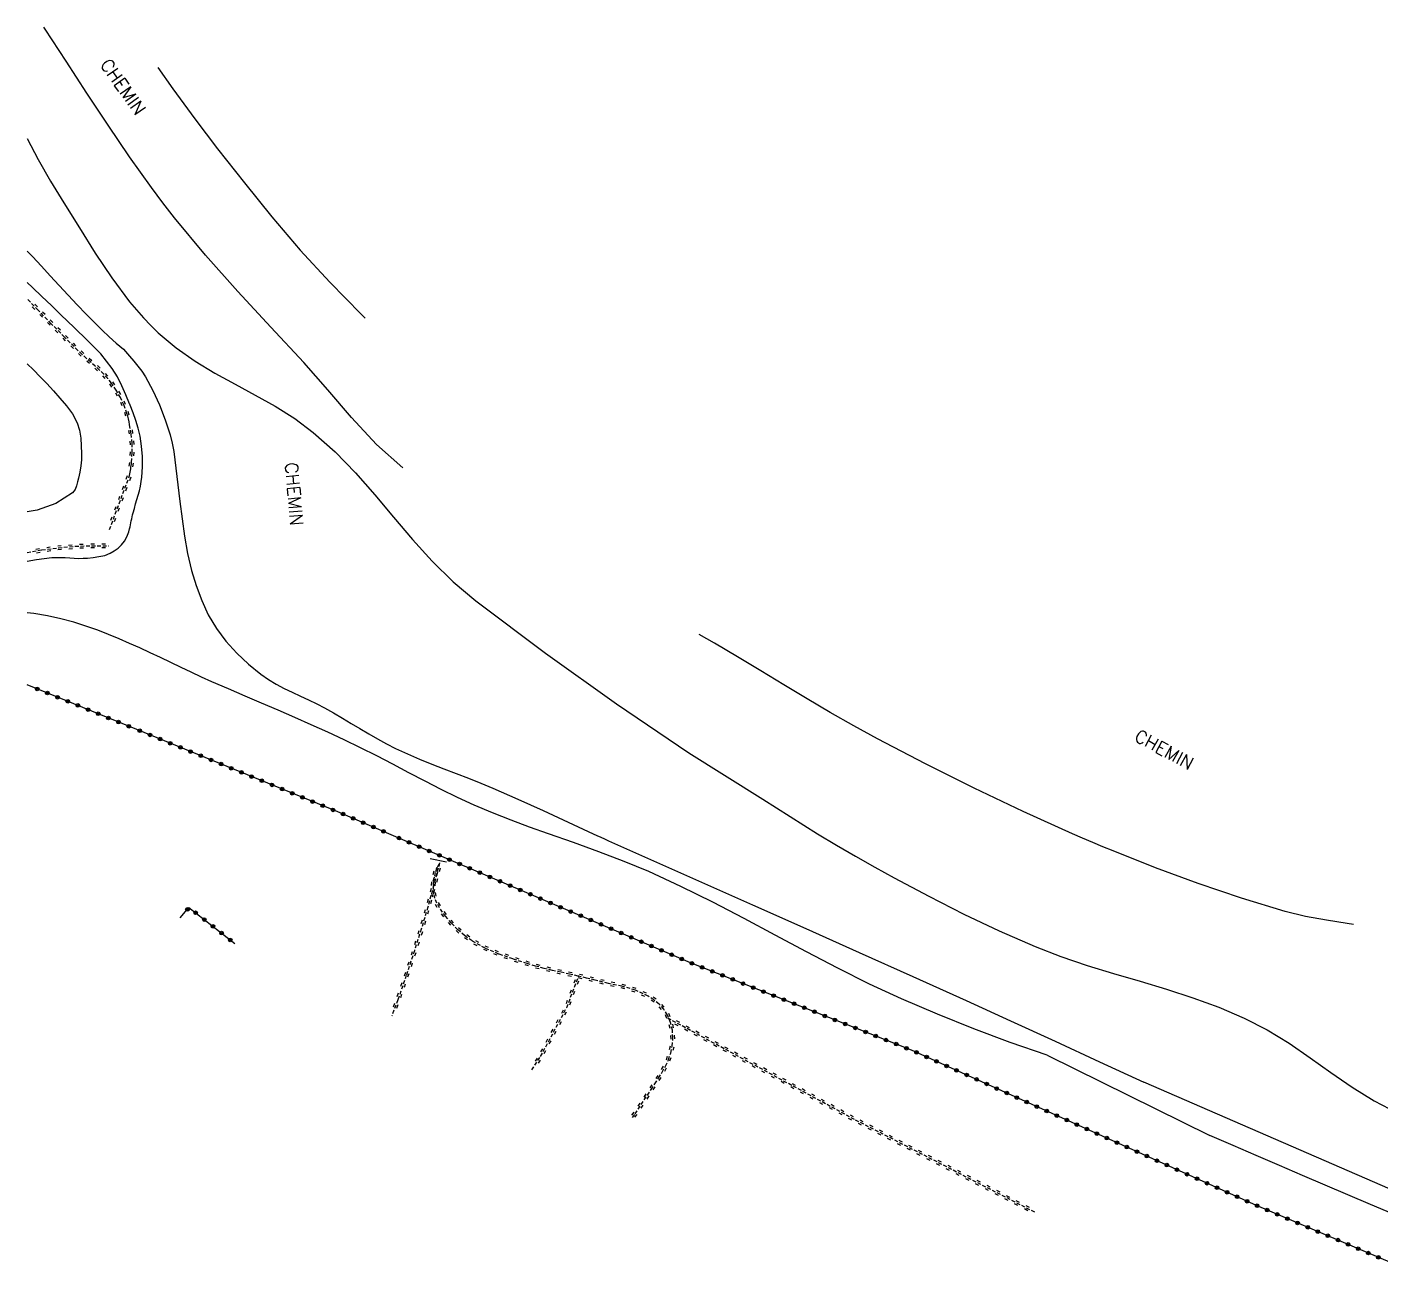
# Model space of a CAD drawing. Header units: millimetres. Extents: x 163000 to 164000, y 125000 to 126000.
# Drawn here: x 163000 to 163184.9, y 125109.1 to 125281.1 of the extents above; entities that cross this region are included whole.
import ezdxf
from ezdxf.enums import TextEntityAlignment as Align

# ---------------------------------------------------------------- set-up
doc = ezdxf.new("R2010")
doc.units = ezdxf.units.MM
doc.linetypes.add('DASHED', pattern=[0.75, 0.5, -0.25])
doc.layers.get('0').update_dxf_attribs({"linetype": 'CONTINUOUS'})
for name, color, linetype in [('W0071', 7, 'CONTINUOUS'), ('W0120', 7, 'CONTINUOUS'), ('W0211', 2, 'CONTINUOUS'), ('W0214', 2, 'CONTINUOUS'), ('W0220', 5, 'DASHED'), ('W0323', 7, 'CONTINUOUS'), ('W0989', 7, 'CONTINUOUS')]:
    doc.layers.add(name, color=color, linetype=linetype)
doc.styles.get("Standard").update_dxf_attribs({"font": 'romans.shx', "width": 0.85})

# ---------------------------------------------------------------- blocks, each defined once
blk = doc.blocks.new('t220o')
at = {"color": 0, "linetype": 'Continuous'}
for p, q in [((-0.25, 0.25), (0.25, 0.25)), ((-0.25, -0.25), (0.25, -0.25))]:
    blk.add_line(p, q, dxfattribs=at)
blk = doc.blocks.new('t323o')
at = {"color": 0, "linetype": 'Continuous'}
for radius in [0.25, 0.15]:
    blk.add_circle((0, 0), radius, dxfattribs=at)

msp = doc.modelspace()

# ---------------------------------------------------------------- linework, layer by layer
at = {"layer": 'W0071'}
for points in [[(163000, 125250.54), (163000.73, 125249.79), (163001.96, 125248.48), (163003.17, 125247.17), (163004.38, 125245.85), (163005.6, 125244.53), (163006.82, 125243.22), (163008.06, 125241.93), (163009.33, 125240.65), (163010.26, 125239.75), (163011.21, 125238.86), (163012.17, 125237.99), (163013.15, 125237.14)], [(163014, 125229.7), (163013.5, 125230.93), (163012.96, 125232.17), (163012.36, 125233.37), (163011.64, 125234.51), (163010.06, 125236.52), (163008.27, 125238.35), (163006.42, 125240.1), (163004.59, 125241.85), (163003.32, 125243.1), (163002.03, 125244.34), (163000.74, 125245.57), (163000, 125246.26)], [(163013.15, 125237.14), (163014, 125236.19)], [(163014, 125236.19), (163014.58, 125235.52), (163015.14, 125234.85), (163015.67, 125234.14), (163016.15, 125233.4), (163017.19, 125231.5), (163018.1, 125229.54), (163018.87, 125227.52), (163019.52, 125225.45), (163019.8, 125224.34), (163020.02, 125223.2), (163020.19, 125222.07), (163020.33, 125220.93), (163020.45, 125219.79), (163020.57, 125218.65), (163020.7, 125217.51), (163020.86, 125216.38), (163021.2, 125214.01), (163021.51, 125211.63), (163021.9, 125209.25), (163022.47, 125206.92), (163023.11, 125204.87), (163023.86, 125202.86), (163024.75, 125200.9), (163025.85, 125199.04), (163027.16, 125197.27), (163028.63, 125195.64), (163030.23, 125194.14), (163031.93, 125192.77), (163032.95, 125192.06), (163034.01, 125191.43), (163035.11, 125190.85), (163036.22, 125190.31), (163037.33, 125189.8), (163038.44, 125189.28), (163039.55, 125188.75), (163040.63, 125188.18), (163041.85, 125187.49), (163043.05, 125186.79), (163044.25, 125186.07), (163045.45, 125185.36), (163046.65, 125184.64), (163047.86, 125183.95), (163049.08, 125183.28), (163050.33, 125182.65), (163051.95, 125181.89), (163053.6, 125181.18), (163055.26, 125180.51), (163056.93, 125179.86), (163058.6, 125179.23), (163060.27, 125178.58), (163061.94, 125177.92), (163063.59, 125177.23), (163067.03, 125175.71), (163070.45, 125174.15), (163073.87, 125172.57), (163077.28, 125171)], [(163014, 125212.65), (163014.06, 125212.92), (163014.12, 125213.19), (163014.18, 125213.46), (163014.23, 125213.73), (163014.29, 125214), (163014.35, 125214.27), (163014.41, 125214.55), (163014.48, 125214.81), (163014.65, 125215.42), (163014.82, 125216.02), (163015, 125216.62), (163015.17, 125217.22), (163015.33, 125217.83), (163015.47, 125218.45), (163015.58, 125219.07), (163015.66, 125219.69), (163015.75, 125221.1), (163015.74, 125222.51), (163015.64, 125223.91), (163015.44, 125225.3), (163015.19, 125226.38), (163014.87, 125227.44), (163014.48, 125228.48), (163014.08, 125229.5), (163014.06, 125229.55), (163014.04, 125229.6), (163014.02, 125229.65), (163014, 125229.7)], [(163000, 125208.22), (163001.28, 125208.45), (163003.37, 125208.7), (163003.98, 125208.73), (163004.6, 125208.73), (163005.21, 125208.71), (163005.82, 125208.67), (163006.43, 125208.63), (163007.04, 125208.6), (163007.65, 125208.61), (163008.26, 125208.64), (163009.04, 125208.72), (163009.82, 125208.83), (163010.6, 125209), (163011.35, 125209.29), (163011.91, 125209.61), (163012.43, 125209.99), (163012.91, 125210.45), (163013.3, 125210.96), (163013.54, 125211.36), (163013.72, 125211.78), (163013.88, 125212.21), (163014, 125212.65)], [(163014, 125196.99), (163012.56, 125197.62), (163011.1, 125198.21), (163009.64, 125198.78), (163008.15, 125199.3), (163006.39, 125199.87), (163004.6, 125200.36), (163002.78, 125200.77), (163000.94, 125201.06), (163000, 125201.14)], [(163071.18, 125171), (163068.62, 125171.91), (163066.08, 125172.86), (163063.56, 125173.86), (163061.06, 125174.92), (163058.79, 125175.95), (163056.56, 125177.04), (163054.34, 125178.17), (163052.14, 125179.32), (163049.95, 125180.48), (163047.74, 125181.63), (163045.53, 125182.75), (163043.29, 125183.83), (163041.05, 125184.87), (163038.8, 125185.88), (163036.55, 125186.87), (163034.29, 125187.85), (163032.02, 125188.82), (163029.76, 125189.8), (163027.5, 125190.77), (163025.24, 125191.76), (163023.82, 125192.39), (163022.42, 125193.04), (163021.02, 125193.7), (163019.62, 125194.37), (163018.22, 125195.04), (163016.82, 125195.7), (163015.41, 125196.36), (163014, 125196.99)], [(163139.31, 125140.78), (163134.26, 125142.51), (163129.26, 125144.37), (163124.31, 125146.35), (163119.41, 125148.45), (163115.03, 125150.48), (163110.7, 125152.63), (163106.42, 125154.87), (163102.16, 125157.14), (163097.9, 125159.42), (163093.62, 125161.65), (163089.29, 125163.79), (163084.9, 125165.82), (163081.51, 125167.23), (163078.09, 125168.54), (163074.63, 125169.78), (163071.18, 125171)], [(163077.28, 125171), (163077.81, 125170.76), (163078.33, 125170.52), (163078.85, 125170.29), (163079.38, 125170.05), (163081.83, 125168.95), (163084.29, 125167.86), (163086.75, 125166.76), (163089.21, 125165.67), (163091.67, 125164.58), (163094.13, 125163.49), (163096.59, 125162.4), (163099.05, 125161.31), (163106.35, 125158.04), (163113.64, 125154.78), (163120.94, 125151.5), (163128.22, 125148.21), (163134.3, 125145.44), (163140.37, 125142.66), (163146.43, 125139.87), (163152.48, 125137.06)], [(163139.31, 125140.78), (163161.52, 125129.79)], [(163186.15, 125122.49), (163152.48, 125137.06)], [(163186.57, 125119.05), (163183.46, 125120.36), (163180.37, 125121.68), (163177.27, 125123), (163174.18, 125124.33), (163171.01, 125125.69), (163167.85, 125127.05), (163164.68, 125128.42), (163161.52, 125129.79)]]:
    msp.add_lwpolyline(points, dxfattribs=at)
at = {"layer": 'W0120'}
msp.add_lwpolyline([(163057.26, 125167.13), (163055.03, 125167.57)], dxfattribs=at)
at = {"layer": 'W0211'}
for points in [[(163014, 125263.43), (163011.06, 125267.75), (163008.17, 125272.11), (163005.32, 125276.49), (163002.47, 125280.87), (163002.3, 125281.14)], [(163017.85, 125275.6), (163019.91, 125272.71), (163022.92, 125268.59), (163026.01, 125264.53), (163029.69, 125259.85), (163033.44, 125255.22), (163037.3, 125250.69), (163041.32, 125246.29), (163045.61, 125241.92), (163046.15, 125241.4)], [(163051.3, 125220.97), (163047.73, 125224.14), (163044.31, 125227.81), (163041.06, 125231.6), (163037.77, 125235.32), (163033.27, 125240.17), (163028.76, 125245.03), (163024.35, 125249.98), (163020.13, 125255.1), (163018.55, 125257.15), (163017.01, 125259.22), (163015.49, 125261.32), (163014, 125263.43)], [(163000, 125235.14), (163000.86, 125234.32), (163001.81, 125233.4), (163002.72, 125232.45), (163003.61, 125231.47), (163004.49, 125230.46), (163005.38, 125229.43), (163006.18, 125228.32), (163006.82, 125227.11), (163007.14, 125226.09), (163007.32, 125225.03), (163007.4, 125223.98), (163007.42, 125222.93), (163007.41, 125222.07), (163007.33, 125221.21), (163007.2, 125220.37), (163007.01, 125219.53), (163006.9, 125219.03), (163006.77, 125218.5), (163006.55, 125217.98), (163006.19, 125217.54)], [(163006.19, 125217.54), (163003.91, 125216.1), (163001.39, 125215.19), (163000, 125214.93)], [(163142.76, 125171), (163136, 125174.04), (163129.32, 125177.23), (163122.7, 125180.55), (163116.13, 125183.97), (163112.89, 125185.73), (163109.68, 125187.55), (163106.5, 125189.42), (163103.34, 125191.32), (163100.18, 125193.23), (163097.02, 125195.13), (163093.85, 125197.01), (163091.78, 125198.2)], [(163171.78, 125160.37), (163165.82, 125162.21), (163159.92, 125164.2), (163154.07, 125166.35), (163148.29, 125168.65), (163146.9, 125169.23), (163145.51, 125169.81), (163144.13, 125170.4), (163142.76, 125171)], [(163181.14, 125158.6), (163180.27, 125158.73), (163177.43, 125159.18), (163174.59, 125159.71), (163171.78, 125160.37)]]:
    msp.add_lwpolyline(points, dxfattribs=at)
at = {"layer": 'W0214'}
for points in [[(163000, 125265.92), (163001.52, 125263.07), (163003.21, 125260.08), (163005.01, 125257.15), (163007.16, 125253.72), (163009.32, 125250.27), (163011.56, 125246.89), (163014, 125243.64)], [(163014, 125243.64), (163014.93, 125242.52), (163015.89, 125241.44), (163016.88, 125240.39), (163017.92, 125239.37), (163020.34, 125237.32), (163022.94, 125235.51), (163025.64, 125233.89), (163028.4, 125232.38), (163031.16, 125230.9), (163033.89, 125229.36), (163036.55, 125227.68), (163039.07, 125225.79), (163042.06, 125223.13), (163044.84, 125220.26), (163047.49, 125217.26), (163050.05, 125214.21), (163052.64, 125211.17), (163055.32, 125208.2), (163058.18, 125205.38), (163061.26, 125202.8), (163070.79, 125195.66), (163080.48, 125188.72), (163090.36, 125182.06), (163100.46, 125175.74)], [(163100.46, 125175.74), (163107.95, 125171)], [(163107.95, 125171), (163110.53, 125169.45), (163113.14, 125167.93), (163115.76, 125166.44), (163118.41, 125164.99), (163123.13, 125162.47), (163127.91, 125160.03), (163132.74, 125157.72), (163137.66, 125155.58), (163141.18, 125154.22), (163144.75, 125153.02), (163148.36, 125151.91), (163151.97, 125150.85), (163155.59, 125149.77), (163159.18, 125148.61), (163162.73, 125147.31), (163166.21, 125145.83), (163169.33, 125144.23), (163172.32, 125142.39), (163175.21, 125140.41), (163178.05, 125138.4), (163180.96, 125136.4), (163183.96, 125134.54), (163187.1, 125132.9)]]:
    msp.add_lwpolyline(points, dxfattribs=at)
at = {"layer": 'W0220'}
for points in [[(163014, 125226.89), (163013.92, 125227.26), (163013.83, 125227.63), (163013.74, 125227.99), (163013.63, 125228.36), (163013.24, 125229.47), (163012.75, 125230.54), (163012.17, 125231.55), (163011.51, 125232.52), (163011.01, 125233.15), (163010.47, 125233.74), (163009.89, 125234.31), (163009.3, 125234.84), (163008.71, 125235.37), (163008.11, 125235.89), (163007.52, 125236.43), (163006.94, 125236.98), (163005.12, 125238.81), (163003.31, 125240.64), (163001.5, 125242.49), (163000, 125244.02)], [(163014, 125219.91), (163014.04, 125220.14), (163014.08, 125220.36), (163014.12, 125220.59), (163014.16, 125220.82), (163014.19, 125221.05), (163014.22, 125221.28), (163014.25, 125221.51), (163014.28, 125221.74), (163014.36, 125223.04), (163014.34, 125224.33), (163014.22, 125225.61), (163014, 125226.89)], [(163011.26, 125212.54), (163014, 125219.91)], [(163000, 125209.39), (163002.03, 125209.75), (163004.29, 125210.04), (163006.55, 125210.24), (163008.83, 125210.33), (163011.11, 125210.33)], [(163056.33, 125167.01), (163055.55, 125163.99), (163054.72, 125160.98), (163053.83, 125157.99), (163052.89, 125155.02), (163051.78, 125151.65), (163050.62, 125148.3), (163049.79, 125146.08)], [(163082.68, 125132.27), (163083.04, 125132.77), (163084.71, 125135.29), (163085.22, 125136.08), (163085.73, 125136.86), (163086.24, 125137.64), (163086.73, 125138.44), (163087.18, 125139.28), (163087.57, 125140.15), (163087.89, 125141.06), (163088.1, 125142), (163088.19, 125143.08), (163088.11, 125144.16), (163087.87, 125145.23), (163087.46, 125146.24), (163086.95, 125147.03), (163086.31, 125147.73), (163085.59, 125148.32), (163084.81, 125148.83), (163083.08, 125149.64), (163081.23, 125150.17), (163079.38, 125150.56), (163077.56, 125151), (163076.41, 125151.3), (163075.25, 125151.57), (163074.08, 125151.83), (163072.91, 125152.08), (163071.75, 125152.34), (163070.59, 125152.62), (163069.43, 125152.93), (163068.29, 125153.27), (163066.36, 125153.9), (163064.44, 125154.57), (163062.55, 125155.37), (163060.76, 125156.36), (163059.75, 125157.09), (163058.82, 125157.9), (163057.96, 125158.79), (163057.15, 125159.73), (163056.72, 125160.29), (163056.31, 125160.88), (163055.96, 125161.51), (163055.69, 125162.19), (163055.55, 125162.77), (163055.49, 125163.37), (163055.49, 125163.97), (163055.55, 125164.56), (163055.66, 125165.2), (163055.82, 125165.82), (163056.05, 125166.43), (163056.33, 125167.01)], [(163068.92, 125138.77), (163070.13, 125140.6), (163073.69, 125147.27), (163075.36, 125151.63)], [(163137.59, 125119.32), (163112.98, 125131.99), (163087.48, 125145.83)]]:
    msp.add_lwpolyline(points, dxfattribs=at)
at = {"layer": 'W0323'}
for points in [[(163014, 125185.62), (163000, 125191.35)], [(163049.41, 125171), (163042.45, 125173.98), (163014, 125185.62)], [(163194.02, 125109.12), (163167.86, 125120.25), (163120.78, 125141.45), (163090.57, 125153.39), (163049.41, 125171)], [(163020.92, 125159.51), (163022.11, 125160.92), (163028.35, 125156.03)]]:
    msp.add_lwpolyline(points, dxfattribs=at)

# ---------------------------------------------------------------- block references
at = {"layer": 'W0220'}
for p, rotation in [((163001.05, 125242.95), 134.3774536270954), ((163002.1, 125241.88), 134.4310688105805), ((163003.15, 125240.8), 134.4310688105805), ((163004.2, 125239.74), 134.6188473712201), ((163005.26, 125238.67), 134.9407833099405), ((163006.32, 125237.61), 134.9407833099405), ((163007.38, 125236.56), 136.1752242189842), ((163008.5, 125235.55), 138.7465015371683), ((163009.62, 125234.56), 137.5965514041826), ((163010.69, 125233.5), 132.378755062081), ((163011.63, 125232.34), 124.2788507633239), ((163012.44, 125231.08), 119.8665073508535), ((163013.12, 125229.74), 114.852872409971), ((163013.64, 125228.33), 105.7854925321408), ((163014.17, 125225.87), 99.59105458197209), ((163014.33, 125224.38), 95.5094966054829), ((163014.35, 125222.88), 86.2009158450371), ((163014.23, 125221.39), 82.81727279245608), ((163013.35, 125218.16), 69.5690158976811), ((163013.87, 125219.57), 69.5690158976811), ((163012.83, 125216.76), 69.5690158976811), ((163012.3, 125215.35), 69.5690158976811), ((163011.78, 125213.95), 69.5690158976811), ((163001.48, 125209.65), 9.87100245154587), ((163002.96, 125209.87), 7.467356410412299), ((163004.45, 125210.06), 4.942744578046529), ((163005.94, 125210.19), 4.942744578046529), ((163007.44, 125210.28), 2.418132491333897), ((163008.94, 125210.33), 359.8935201513402), ((163010.44, 125210.33), 359.8935201513402), ((163056.1, 125166.1), 255.5753956038852), ((163055.72, 125164.65), 255.5753956038852), ((163055.77, 125165.62), 74.88809692186865), ((163055.33, 125163.2), 254.530421455439), ((163055.51, 125164.15), 85.01765149419529), ((163055.58, 125162.66), 103.2291552313242), ((163054.93, 125161.75), 254.530421455439), ((163056.1, 125161.26), 119.2190290693147), ((163054.1, 125158.87), 253.4854469081758), ((163054.52, 125160.31), 253.4854469081758), ((163056.93, 125160.01), 127.813482864267), ((163057.89, 125158.86), 130.5355368535476), ((163053.66, 125157.44), 252.4404719635944), ((163058.94, 125157.79), 138.8410256872429), ((163060.1, 125156.84), 144.3847958867245), ((163053.21, 125156.01), 252.4404719635944), ((163061.36, 125156.03), 150.9552528192101), ((163062.68, 125155.32), 157.134054833201), ((163052.28, 125153.15), 251.6853862168477), ((163052.75, 125154.58), 251.6853862168477), ((163064.06, 125154.73), 157.134054833201), ((163065.47, 125154.22), 160.803760410313), ((163066.89, 125153.73), 161.9229776387812), ((163068.31, 125153.27), 163.0375168409093), ((163051.81, 125151.73), 251.6853862168477), ((163069.75, 125152.84), 165.0139359865717), ((163071.21, 125152.47), 166.4782235266256), ((163072.67, 125152.13), 167.4296968650725), ((163074.13, 125151.81), 167.5414910665548), ((163075.6, 125151.49), 166.783341543132), ((163051.32, 125150.31), 250.9236603710235), ((163075.03, 125150.77), 69.10786246339073), ((163077.05, 125151.13), 165.5103285307039), ((163078.51, 125150.77), 166.5734219349419), ((163079.97, 125150.44), 167.8835234600573), ((163081.43, 125150.11), 163.9708157720942), ((163082.88, 125149.69), 163.9708157720942), ((163050.83, 125148.89), 250.9236603710235), ((163073.96, 125147.97), 69.10786246339073), ((163074.49, 125149.37), 69.10786246339073), ((163084.25, 125149.09), 155.012776913728), ((163085.55, 125148.35), 146.8428715082713), ((163050.31, 125147.48), 249.4475150879145), ((163073.34, 125146.6), 61.86912077751293), ((163086.66, 125147.35), 132.5985975623689), ((163087.51, 125146.12), 112.2946273522199), ((163071.92, 125143.96), 61.86912077751293), ((163072.63, 125145.28), 61.86912077751293), ((163087.99, 125144.7), 102.8739795330578), ((163088.79, 125145.12), 151.5069395435955), ((163090.11, 125144.4), 151.5069395435955), ((163071.21, 125142.64), 61.86912077751293), ((163088.18, 125143.22), 93.82682469834644), ((163091.43, 125143.69), 151.5069395435955), ((163092.75, 125142.97), 151.5069395435955), ((163094.07, 125142.26), 151.5069395435955), ((163070.51, 125141.31), 61.86912077751293), ((163087.62, 125140.29), 71.04814186133862), ((163088.04, 125141.73), 77.46072413170843), ((163095.39, 125141.54), 151.5069395435955), ((163096.7, 125140.82), 151.5069395435955), ((163069.75, 125140.02), 56.73775538031624), ((163086.99, 125138.93), 61.59817177376635), ((163098.02, 125140.11), 151.5069395435955), ((163099.34, 125139.39), 151.5069395435955), ((163100.66, 125138.68), 151.5069395435955), ((163086.24, 125137.64), 56.9901538987649), ((163101.98, 125137.96), 151.5069395435955), ((163103.3, 125137.25), 151.5069395435955), ((163104.61, 125136.53), 151.5069395435955), ((163084.6, 125135.12), 56.49253874757048), ((163085.42, 125136.38), 56.54359056617141), ((163105.93, 125135.81), 151.5069395435955), ((163107.25, 125135.1), 151.5069395435955), ((163083.77, 125133.87), 56.49253874757048), ((163108.57, 125134.38), 151.5069395435955), ((163109.89, 125133.67), 151.5069395435955), ((163111.21, 125132.95), 151.5069395435955), ((163082.94, 125132.63), 53.69831272716451), ((163112.52, 125132.24), 151.5069395435955), ((163113.85, 125131.54), 152.7665314729831), ((163115.19, 125130.85), 152.7665314729831), ((163116.52, 125130.17), 152.7665314729831), ((163117.85, 125129.48), 152.7665314729831), ((163119.19, 125128.79), 152.7665314729831), ((163120.52, 125128.11), 152.7665314729831), ((163121.85, 125127.42), 152.7665314729831), ((163123.19, 125126.74), 152.7665314729831), ((163124.52, 125126.05), 152.7665314729831), ((163125.86, 125125.36), 152.7665314729831), ((163127.19, 125124.68), 152.7665314729831), ((163128.52, 125123.99), 152.7665314729831), ((163129.86, 125123.3), 152.7665314729831), ((163131.19, 125122.62), 152.7665314729831), ((163132.52, 125121.93), 152.7665314729831), ((163133.86, 125121.24), 152.7665314729831), ((163135.19, 125120.56), 152.7665314729831), ((163136.53, 125119.87), 152.7665314729831)]:
    msp.add_blockref('t220o', p, dxfattribs=dict(at, rotation=rotation))
at = {"layer": 'W0323'}
for p, rotation in [((163001.39, 125190.78), 157.7456609362948), ((163002.78, 125190.21), 157.7456609362948), ((163004.16, 125189.64), 157.7456609362948), ((163005.55, 125189.08), 157.7456609362948), ((163006.94, 125188.51), 157.7456609362948), ((163008.33, 125187.94), 157.7456609362948), ((163009.72, 125187.37), 157.7456609362948), ((163011.11, 125186.8), 157.7456609362948), ((163012.49, 125186.24), 157.7456609362948), ((163013.88, 125185.67), 157.7456609362948), ((163015.39, 125185.05), 157.7456609362574), ((163016.78, 125184.48), 157.7456609362574), ((163018.16, 125183.92), 157.7456609362574), ((163019.55, 125183.35), 157.7456609362574), ((163020.94, 125182.78), 157.7456609362574), ((163022.33, 125182.21), 157.7456609362574), ((163023.72, 125181.64), 157.7456609362574), ((163025.11, 125181.07), 157.7456609362574), ((163026.49, 125180.51), 157.7456609362574), ((163027.88, 125179.94), 157.7456609362574), ((163029.27, 125179.37), 157.7456609362574), ((163030.66, 125178.8), 157.7456609362574), ((163032.05, 125178.23), 157.7456609362574), ((163033.44, 125177.67), 157.7456609362574), ((163034.82, 125177.1), 157.7456609362574), ((163036.21, 125176.53), 157.7456609362574), ((163037.6, 125175.96), 157.7456609362574), ((163038.99, 125175.39), 157.7456609362574), ((163040.38, 125174.83), 157.7456609362574), ((163041.77, 125174.26), 157.7456609362574), ((163043.15, 125173.68), 156.8326016943606), ((163044.53, 125173.09), 156.8326016943606), ((163045.91, 125172.5), 156.8326016943606), ((163047.29, 125171.91), 156.8326016943606), ((163048.67, 125171.32), 156.8326016943606), ((163050.79, 125170.41), 156.832601694386), ((163052.17, 125169.82), 156.832601694386), ((163053.55, 125169.23), 156.832601694386), ((163054.92, 125168.64), 156.832601694386), ((163056.3, 125168.05), 156.832601694386), ((163057.68, 125167.46), 156.832601694386), ((163059.06, 125166.87), 156.832601694386), ((163060.44, 125166.28), 156.832601694386), ((163061.82, 125165.69), 156.832601694386), ((163063.2, 125165.1), 156.832601694386), ((163064.58, 125164.51), 156.832601694386), ((163065.96, 125163.92), 156.832601694386), ((163067.34, 125163.33), 156.832601694386), ((163068.72, 125162.74), 156.832601694386), ((163021.89, 125160.66), 49.7461398669187), ((163070.09, 125162.15), 156.832601694386), ((163071.47, 125161.56), 156.832601694386), ((163072.85, 125160.97), 156.832601694386), ((163023.02, 125160.21), 321.9058410988497), ((163024.2, 125159.28), 321.9058410988497), ((163074.23, 125160.38), 156.832601694386), ((163075.61, 125159.79), 156.832601694386), ((163076.99, 125159.2), 156.832601694386), ((163025.38, 125158.36), 321.9058410988497), ((163026.56, 125157.43), 321.9058410988497), ((163078.37, 125158.61), 156.832601694386), ((163079.75, 125158.02), 156.832601694386), ((163081.13, 125157.43), 156.832601694386), ((163082.51, 125156.84), 156.832601694386), ((163027.74, 125156.51), 321.9058410988497), ((163083.88, 125156.25), 156.832601694386), ((163085.26, 125155.66), 156.832601694386), ((163086.64, 125155.07), 156.832601694386), ((163088.02, 125154.48), 156.832601694386), ((163089.4, 125153.89), 156.832601694386), ((163090.78, 125153.3), 158.434071035888), ((163092.18, 125152.75), 158.434071035888), ((163093.57, 125152.2), 158.434071035888), ((163094.97, 125151.65), 158.434071035888), ((163096.36, 125151.1), 158.434071035888), ((163097.76, 125150.55), 158.434071035888), ((163099.15, 125149.99), 158.434071035888), ((163100.55, 125149.44), 158.434071035888), ((163101.94, 125148.89), 158.434071035888), ((163103.34, 125148.34), 158.434071035888), ((163104.73, 125147.79), 158.434071035888), ((163106.13, 125147.24), 158.434071035888), ((163107.52, 125146.69), 158.434071035888), ((163108.92, 125146.13), 158.434071035888), ((163110.31, 125145.58), 158.434071035888), ((163111.71, 125145.03), 158.434071035888), ((163113.1, 125144.48), 158.434071035888), ((163114.5, 125143.93), 158.434071035888), ((163115.89, 125143.38), 158.434071035888), ((163117.29, 125142.83), 158.434071035888), ((163118.68, 125142.27), 158.434071035888), ((163120.08, 125141.72), 158.434071035888), ((163121.46, 125141.14), 155.7628929325707), ((163122.83, 125140.52), 155.7628929325707), ((163124.19, 125139.91), 155.7628929325707), ((163125.56, 125139.29), 155.7628929325707), ((163126.93, 125138.68), 155.7628929325707), ((163128.3, 125138.06), 155.7628929325707), ((163129.67, 125137.45), 155.7628929325707), ((163131.03, 125136.83), 155.7628929325707), ((163132.4, 125136.21), 155.7628929325707), ((163133.77, 125135.6), 155.7628929325707), ((163135.14, 125134.98), 155.7628929325707), ((163136.5, 125134.37), 155.7628929325707), ((163137.87, 125133.75), 155.7628929325707), ((163139.24, 125133.14), 155.7628929325707), ((163140.61, 125132.52), 155.7628929325707), ((163141.98, 125131.9), 155.7628929325707), ((163143.34, 125131.29), 155.7628929325707), ((163144.71, 125130.67), 155.7628929325707), ((163146.08, 125130.06), 155.7628929325707), ((163147.45, 125129.44), 155.7628929325707), ((163148.81, 125128.82), 155.7628929325707), ((163150.18, 125128.21), 155.7628929325707), ((163151.55, 125127.59), 155.7628929325707), ((163152.92, 125126.98), 155.7628929325707), ((163154.29, 125126.36), 155.7628929325707), ((163155.65, 125125.75), 155.7628929325707), ((163157.02, 125125.13), 155.7628929325707), ((163158.39, 125124.51), 155.7628929325707), ((163159.76, 125123.9), 155.7628929325707), ((163161.12, 125123.28), 155.7628929325707), ((163162.49, 125122.67), 155.7628929325707), ((163163.86, 125122.05), 155.7628929325707), ((163165.23, 125121.44), 155.7628929325707), ((163166.6, 125120.82), 155.7628929325707), ((163167.96, 125120.21), 156.9533157237197), ((163169.34, 125119.62), 156.9533157237197), ((163170.72, 125119.03), 156.9533157237197), ((163172.11, 125118.44), 156.9533157237197), ((163173.49, 125117.86), 156.9533157237197), ((163174.87, 125117.27), 156.9533157237197), ((163176.25, 125116.68), 156.9533157237197), ((163177.63, 125116.1), 156.9533157237197), ((163179.01, 125115.51), 156.9533157237197), ((163180.39, 125114.92), 156.9533157237197), ((163181.77, 125114.33), 156.9533157237197), ((163183.15, 125113.75), 156.9533157237197), ((163184.53, 125113.16), 156.9533157237197)]:
    msp.add_blockref('t323o', p, dxfattribs=dict(at, rotation=rotation))

# ---------------------------------------------------------------- texts
at = {"layer": 'W0989'}
for rotation, p in [(305.1904, (163013.1, 125272.96)), (275.0642, (163036.46, 125217.36)), (331.2184, (163155.26, 125182.48))]:
    msp.add_text('CHEMIN', height=1.75, rotation=rotation, dxfattribs=at).set_placement(p, align=Align.MIDDLE_CENTER)

doc.saveas('drawing.dxf')
